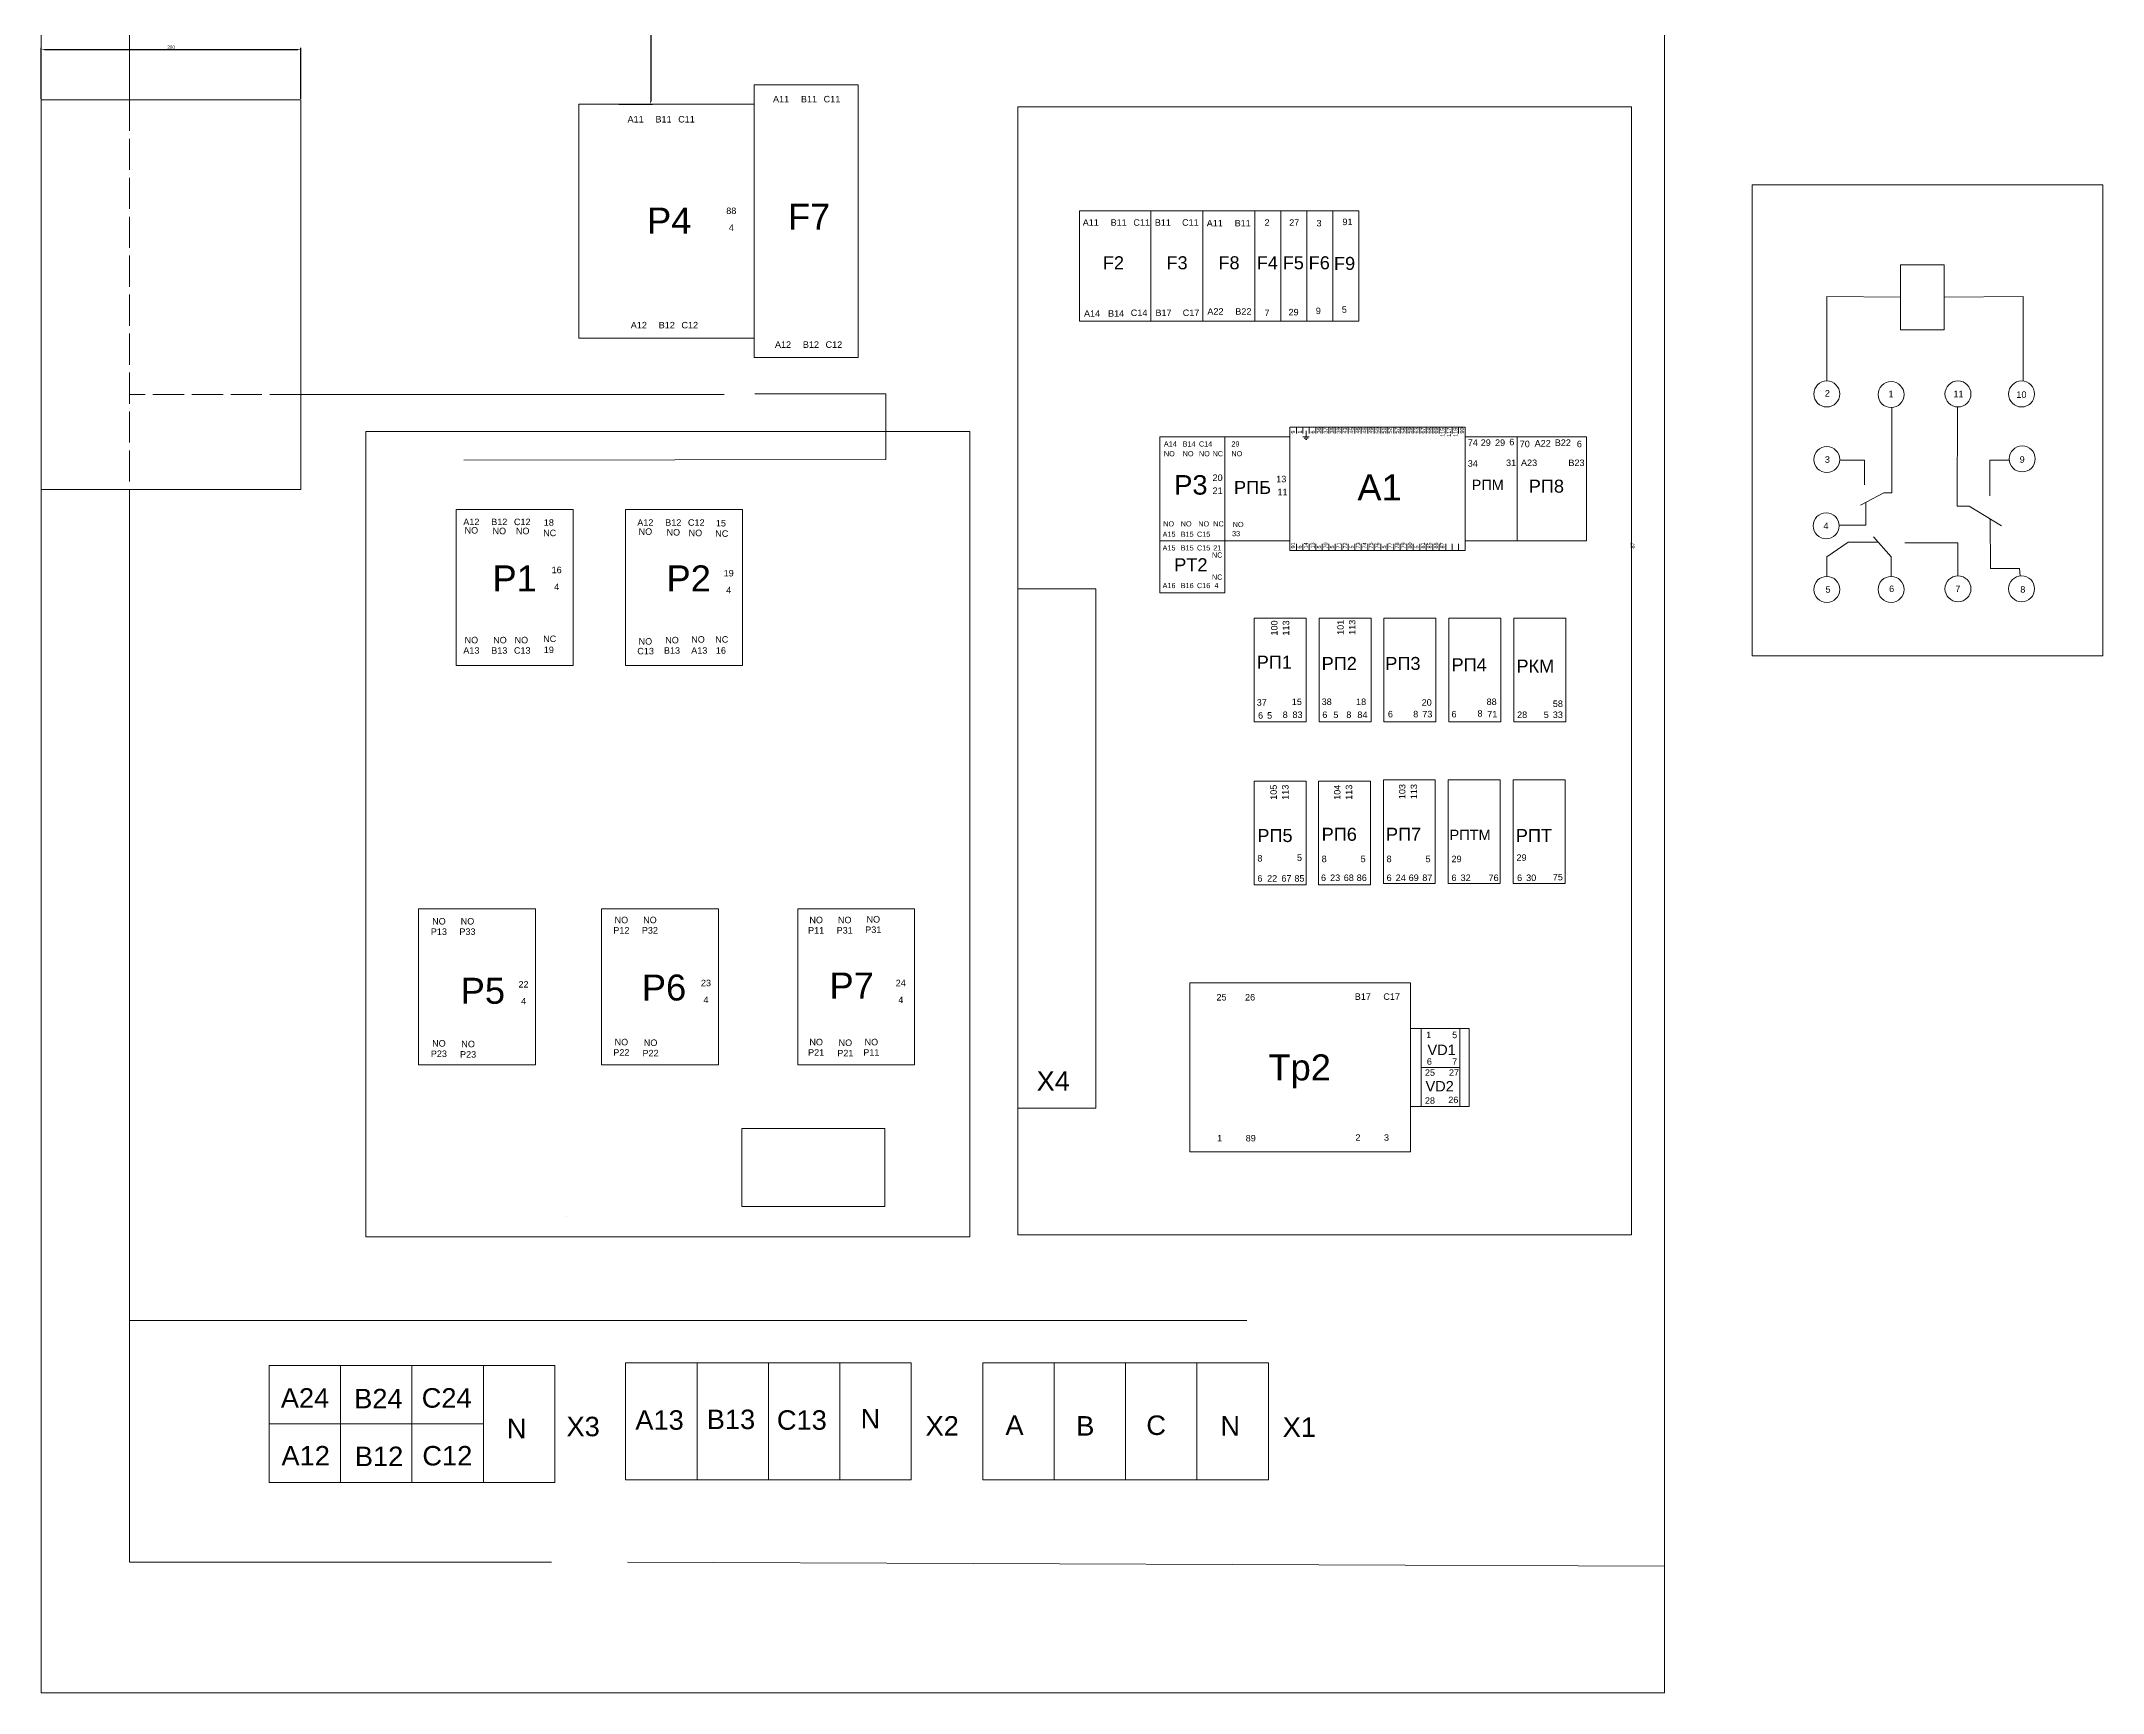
# Model space of a CAD drawing. Header units: millimetres. Extents: x 2474 to 8476, y -100 to 2402.
# Drawn here: x 5000 to 6588, y -100 to 1172 of the extents above; entities that cross this region are included whole.
import ezdxf
from ezdxf.enums import TextEntityAlignment as Align

# ---------------------------------------------------------------- set-up
doc = ezdxf.new("R2010")
doc.units = ezdxf.units.MM
doc.linetypes.add('ACAD_ISO02W100', pattern=[15, 12, -3])
doc.layers.get('0').update_dxf_attribs({"lineweight": 20})
doc.styles.get("Standard").update_dxf_attribs({"font": 'arial.ttf'})
doc.dimstyles.new('ISO-25', dxfattribs={"dimtxt": 2.5, "dimasz": 2.5, "dimexe": 1.25, "dimexo": 0.625, "dimtad": 1, "dimtxsty": 'Standard', "dimcen": 2.5, "dimadec": 0, "dimazin": 0, "dimtfac": 1, "dimtmove": 0, "dimatfit": 3, "dimfxl": 1, "dimarcsym": 0})

# ---------------------------------------------------------------- blocks, each defined once
blk = doc.blocks.new('*D57')
at = {"color": 0, "lineweight": -2, "transparency": 16777216}
for p, q in [((5000, 1127.6), (5000, 1166.9)), ((5002.5, 1165.6), (5197.5, 1165.6)), ((5200, 1127.6), (5200, 1166.9))]:
    blk.add_line(p, q, dxfattribs=at)
at = {"color": 0, "transparency": 16777216}
for points in [[(5002.5, 1166), (5002.5, 1165.2), (5000, 1165.6)], [(5197.5, 1166), (5197.5, 1165.2), (5200, 1165.6)]]:
    blk.add_solid(points, dxfattribs=at)
at = {"layer": 'Defpoints', "color": 0, "transparency": 16777216}
for p in [(5200, 1165.6), (5000, 1127), (5200, 1127)]:
    blk.add_point(p, dxfattribs=at)
at = {"color": 0, "transparency": 16777216, "insert": (5100, 1167.5), "char_height": 2.5, "attachment_point": 5}
blk.add_mtext('200', dxfattribs=at)
blk = doc.blocks.new('*D58')
at = {"color": 0, "lineweight": -2, "transparency": 16777216}
for p, q in [((5445.6, 1255.5), (5470.6, 1255.5)), ((5469.4, 1253), (5469.4, 1126)), ((5444.7, 1123.5), (5470.6, 1123.5))]:
    blk.add_line(p, q, dxfattribs=at)
at = {"color": 0, "transparency": 16777216}
for points in [[(5468.9, 1253), (5469.8, 1253), (5469.4, 1255.5)], [(5468.9, 1126), (5469.8, 1126), (5469.4, 1123.5)]]:
    blk.add_solid(points, dxfattribs=at)
at = {"layer": 'Defpoints', "color": 0, "transparency": 16777216}
for p in [(5445, 1255.5), (5444, 1123.5), (5469.4, 1123.5)]:
    blk.add_point(p, dxfattribs=at)
at = {"color": 0, "transparency": 16777216, "insert": (5467.5, 1189.5), "char_height": 2.5, "attachment_point": 5, "rotation": 90}
blk.add_mtext('132', dxfattribs=at)

msp = doc.modelspace()

# ---------------------------------------------------------------- linework, layer by layer
for p, q in [((5068, 1409.5), (5068, 1127)), ((6375, 910.5), (6375, 975.5)), ((6375, 975.5), (6431.75, 975)), ((6526.104, 975.5), (6465.25, 975)), ((6526.104, 910.439), (6526.104, 975.5)), ((5200, 900), (5526, 900)), ((5549.5, 900.5), (5650.5, 900.5)), ((5650.5, 900.5), (5650.5, 850)), ((6425.026, 890.014), (6425.026, 824.5)), ((6475.524, 890.511), (6475.5, 814)), ((5966.5, 875), (5966.5, 870)), ((5971.5, 875), (5971.5, 870)), ((5976.5, 875), (5976.5, 870)), ((5981.5, 875), (5981.5, 870)), ((5986.5, 875), (5986.5, 870)), ((5991.5, 875), (5991.5, 870)), ((5996.5, 875), (5996.5, 870)), ((6001.5, 875), (6001.5, 870)), ((6006.5, 875), (6006.5, 870)), ((6011.5, 875), (6011.5, 870)), ((6016.5, 875), (6016.5, 870)), ((6021.5, 875), (6021.5, 870)), ((6026.5, 875), (6026.5, 870)), ((6031.5, 875), (6031.5, 870)), ((6036.5, 875), (6036.5, 870)), ((6041.5, 875), (6041.5, 870)), ((6046.5, 875), (6046.5, 870)), ((6051.5, 875), (6051.5, 870)), ((6056.5, 875), (6056.5, 870)), ((6061.5, 875), (6061.5, 870)), ((6066.5, 875), (6066.5, 870)), ((6071.5, 875), (6071.5, 870)), ((6076.5, 875), (6076.5, 870)), ((6081.5, 875), (6081.5, 870)), ((6086.5, 875), (6086.5, 870)), ((6091.5, 875), (6091.5, 870)), ((6096.5, 875), (6096.5, 870)), ((5971.5, 867.5), (5976.5, 867.5)), ((5972.5, 866.5), (5975.5, 866.5)), ((5973.5, 865.5), (5974.5, 865.5)), ((5974, 872), (5974, 867.5)), ((5650.5, 850), (5325.5, 849.5)), ((6384.986, 849.474), (6404, 849.474)), ((6404, 849.474), (6404, 830.5)), ((6500.5, 822), (6500.5, 849.5)), ((6500.5, 849.5), (6515.555, 849.453)), ((5068, 827), (5068, 1)), ((6419, 824.5), (6401, 815)), ((6405, 799.5), (6404.954, 817.087)), ((6425.026, 824.5), (6419, 824.5)), ((6475.5, 814), (6484.5, 814)), ((6484.5, 814), (6509.5, 799)), ((6384.488, 799.499), (6405, 799.5)), ((6500.824, 804.206), (6501, 766)), ((5966.5, 785), (5966.5, 780)), ((5971.5, 785), (5971.5, 780)), ((5976.5, 785), (5976.5, 780)), ((5981.5, 785), (5981.5, 780)), ((5986.5, 785), (5986.5, 780)), ((5991.5, 785), (5991.5, 780)), ((5996.5, 785), (5996.5, 780)), ((6001.5, 785), (6001.5, 780)), ((6006.5, 785), (6006.5, 780)), ((6011.5, 785), (6011.5, 780)), ((6016.5, 785), (6016.5, 780)), ((6021.5, 785), (6021.5, 780)), ((6026.5, 785), (6026.5, 780)), ((6031.5, 785), (6031.5, 780)), ((6036.5, 785), (6036.5, 780)), ((6041.5, 785), (6041.5, 780)), ((6046.5, 785), (6046.5, 780)), ((6051.5, 785), (6051.5, 780)), ((6056.5, 785), (6056.5, 780)), ((6061.5, 785), (6061.5, 780)), ((6066.5, 785), (6066.5, 780)), ((6071.5, 785), (6071.5, 780)), ((6076.5, 785), (6076.5, 780)), ((6081.5, 785), (6081.5, 780)), ((6086.5, 785), (6086.5, 780)), ((6091.5, 785), (6091.5, 780)), ((6391.5, 786.5), (6375, 775)), ((6414.523, 786.455), (6391.5, 786.5)), ((6424.5, 775), (6411, 790.5)), ((6411, 790.5), (6411, 790.5)), ((6476, 786), (6435, 786)), ((6476, 760.5), (6476, 786)), ((6375, 775), (6375, 760)), ((6424.5, 760), (6424.5, 775)), ((6501, 766), (6523.5, 766)), ((6523.5, 766), (6524.005, 760.45)), ((5539.5, 335), (5649.5, 335)), ((5649.5, 335), (5649.5, 275)), ((5404.231, 266.923), (5404.231, 266.923)), ((5068, 187), (5928.5, 187)), ((5230.5, 152.5), (5230.5, 62.5)), ((5285.5, 152.5), (5285.5, 62.5)), ((5340.5, 152.5), (5340.5, 62.5)), ((5505, 154.5), (5505, 64.5)), ((5560, 154.5), (5560, 64.5)), ((5615, 154.5), (5615, 64.5)), ((5780, 154.5), (5780, 64.5)), ((5835, 154.5), (5835, 64.5)), ((5890, 154.5), (5890, 64.5)), ((5175.5, 107.5), (5340.5, 107.5)), ((6250, 49.5), (6250, 109.5)), ((5000, -99.5), (5000, 50.5)), ((5068, 1), (5393, 1)), ((5451.5, 1), (6250, -2))]:
    msp.add_line(p, q)
at = {"linetype": 'ACAD_ISO02W100', "ltscale": 2}
for p, q in [((5068, 1127), (5068, 827)), ((5200, 900), (5068, 900))]:
    msp.add_line(p, q, dxfattribs=at)
for points in [[(5000, 1500.5), (6250, 1500.5), (6250, -99.5), (5000, -99.5)], [(5549, 1138.5), (5629, 1138.5), (5629, 928.5), (5549, 928.5)], [(5000, 1127), (5200, 1127), (5200, 827), (5000, 827)], [(5549, 943.5), (5549, 1123.5), (5414, 1123.5), (5414, 943.5)], [(5752, 1121.5), (6224.5, 1121.5), (6224.5, 253), (5752, 253)], [(6317.5, 1061.5), (6587.5, 1061.5), (6587.5, 699), (6317.5, 699)], [(5799.5, 1041.5), (5854.5, 1041.5), (5854.5, 956.5), (5799.5, 956.5)], [(5854.5, 956.5), (5854.5, 1041.5), (5894.5, 1041.5), (5894.5, 956.5)], [(5894.5, 956.5), (5894.5, 1041.5), (5934.5, 1041.5), (5934.5, 956.5)], [(5934.5, 1041.5), (5954.5, 1041.5), (5954.5, 956.5), (5934.5, 956.5)], [(5954.5, 1041.5), (5974.5, 1041.5), (5974.5, 956.5), (5954.5, 956.5)], [(5974.5, 1041.5), (5994.5, 1041.5), (5994.5, 956.5), (5974.5, 956.5)], [(5994.5, 1041.5), (6014.5, 1041.5), (6014.5, 956.5), (5994.5, 956.5)], [(6431.75, 1000), (6465.25, 1000), (6465.25, 950), (6431.75, 950)], [(5961.5, 780), (5961.5, 875), (6096.5, 875), (6096.5, 780)], [(5250, 871.5), (5715, 871.5), (5715, 251.5), (5250, 251.5)], [(5861.5, 787.5), (5911.5, 787.5), (5911.5, 867.5), (5861.5, 867.5)], [(5911.5, 787.5), (5961.5, 787.5), (5961.5, 867.5), (5911.5, 867.5)], [(6136.5, 787.5), (6136.5, 867.5), (6096.5, 867.5), (6096.5, 787.5)], [(6190, 787.5), (6190, 867.5), (6136.5, 867.5), (6136.5, 787.5)], [(5319.5, 691.5), (5319.5, 811.5), (5409.5, 811.5), (5409.5, 691.5)], [(5450, 691.5), (5450, 811.5), (5540, 811.5), (5540, 691.5)], [(5861.5, 747.5), (5861.5, 787.5), (5911.5, 787.5), (5911.5, 747.5)], [(5752, 350.5), (5752, 750.5), (5812, 750.5), (5812, 350.5)], [(5974, 648), (5974, 728), (5934, 728), (5934, 648)], [(6024, 648), (6024, 728), (5984, 728), (5984, 648)], [(6074, 648), (6074, 728), (6034, 728), (6034, 648)], [(6124, 648), (6124, 728), (6084, 728), (6084, 648)], [(6174, 648), (6174, 728), (6134, 728), (6134, 648)], [(6073.5, 523.5), (6073.5, 603.5), (6033.5, 603.5), (6033.5, 523.5)], [(6123.5, 523.5), (6123.5, 603.5), (6083.5, 603.5), (6083.5, 523.5)], [(6173.5, 523.5), (6173.5, 603.5), (6133.5, 603.5), (6133.5, 523.5)], [(5974, 522.5), (5974, 602.5), (5934, 602.5), (5934, 522.5)], [(6023.5, 522.5), (6023.5, 602.5), (5983.5, 602.5), (5983.5, 522.5)], [(5290.5, 384), (5290.5, 504), (5380.5, 504), (5380.5, 384)], [(5431.5, 384), (5431.5, 504), (5521.5, 504), (5521.5, 384)], [(5582.5, 384), (5582.5, 504), (5672.5, 504), (5672.5, 384)], [(6054.5, 317), (6054.5, 447), (5884.5, 447), (5884.5, 317)], [(6054.5, 352), (6099.5, 352), (6099.5, 412), (6054.5, 412)], [(6062.5, 382), (6092.5, 382), (6092.5, 412), (6062.5, 412)], [(6062.5, 352), (6092.5, 352), (6092.5, 382), (6062.5, 382)], [(5175.5, 152.5), (5395.5, 152.5), (5395.5, 62.5), (5175.5, 62.5)], [(5450, 154.5), (5670, 154.5), (5670, 64.5), (5450, 64.5)], [(5725, 154.5), (5945, 154.5), (5945, 64.5), (5725, 64.5)]]:
    msp.add_lwpolyline(points, close=True)
msp.add_lwpolyline([(5649.5, 275), (5539.5, 275), (5539.5, 335), (5649.5, 335)])
for centre in [(6375, 900.5), (6424.5, 900), (6476, 900.5), (6525, 900.5), (6375, 850), (6525.5, 850.5), (6374.5, 799), (6375, 750), (6424.5, 750), (6476, 750.5), (6525, 750.5)]:
    msp.add_circle(centre, 10)

# ---------------------------------------------------------------- texts
for s, height, p in [('A11', 5, (5563.5, 1125)), ('B11', 5, (5585, 1125)), ('C11', 5, (5602.5, 1125)), ('A11', 5, (5451.5, 1109.5)), ('B11', 5, (5473, 1109.5)), ('C11', 5, (5490.5, 1109.5)), ('Р4', 20, (5466.5, 1024)), ('88', 5, (5527.5, 1039)), ('F7', 20, (5575, 1027)), ('A11', 5, (5802, 1030)), ('B11', 5, (5823.5, 1030)), ('C11', 5, (5841, 1030)), ('B11', 5, (5857.5, 1030)), ('C11', 5, (5878.5, 1030)), ('A11', 5, (5897.5, 1029.5)), ('B11', 5, (5919, 1029.5)), ('2', 5, (5942, 1030)), ('27', 5, (5961, 1030)), ('3', 5, (5982, 1029.5)), ('91', 5, (6002, 1030.5)), ('4', 5, (5529.5, 1026)), ('F2', 10, (5817.5, 996.5)), ('F3', 10, (5866.5, 996.5)), ('F8', 10, (5906.5, 996.5)), ('F4', 10, (5936, 996.5)), ('F5', 10, (5956, 996.5)), ('F6', 10, (5976, 996.5)), ('F9', 10, (5995.5, 996)), ('A12', 5, (5454, 951)), ('B12', 5, (5475.5, 951)), ('C12', 5, (5493, 951)), ('A14', 5, (5803, 960)), ('B14', 5, (5821.5, 960)), ('C14', 5, (5839, 960.5)), ('B17', 5, (5858, 960.5)), ('C17', 5, (5879, 960.5)), ('A22', 5, (5898, 961.5)), ('B22', 5, (5919.5, 961.5)), ('7', 5, (5942, 960.5)), ('29', 5, (5960.5, 961)), ('9', 5, (5981.5, 962)), ('5', 5, (6001.5, 963)), ('A12', 5, (5565, 936)), ('B12', 5, (5586.5, 936)), ('C12', 5, (5604, 936)), ('2', 5, (6373.5, 898.5)), ('1', 5, (6422.5, 898)), ('11', 5, (6472.5, 898)), ('10', 5, (6521, 897.5)), ('A14', 4, (5864.5, 860)), ('B14', 4, (5879, 860)), ('C14', 4, (5891.5, 860)), ('29', 4, (5916.5, 860)), ('74', 5, (6098.5, 860.5)), ('29', 5, (6108.5, 860.5)), ('29', 5, (6119.5, 860.5)), ('6', 5, (6130.5, 861)), ('70', 5, (6138.5, 859.5)), ('A22', 5, (6150, 860)), ('B22', 5, (6165.5, 860.5)), ('6', 5, (6182.5, 859.5)), ('NO', 4, (5864.5, 852.5)), ('NO', 4, (5879, 852.5)), ('NO', 4, (5891.5, 852.5)), ('NC', 4, (5902, 852.5)), ('NO', 4, (5916.5, 852.5)), ('34', 5, (6098.5, 844.5)), ('31', 5, (6128, 845)), ('A23', 5, (6139.5, 845)), ('B23', 5, (6176, 845)), ('3', 5, (6373.5, 847.5)), ('9', 5, (6523.5, 847.5)), ('Р3', 15, (5872.5, 823)), ('20', 5, (5902, 833.5)), ('21', 5, (5902, 823.5)), ('РПБ', 10, (5918.5, 823.5)), ('13', 5, (5951, 832.5)), ('11', 5, (5952, 822.5)), ('А1', 20, (6013.5, 818.5)), ('РПМ', 8, (6101.5, 826.5)), ('РП8', 10, (6145.5, 824.5)), ('A12', 5, (5325, 799.5)), ('NO', 5, (5326, 793)), ('B12', 5, (5346.5, 799.5)), ('NO', 5, (5347.5, 792.5)), ('C12', 5, (5364, 799.5)), ('NO', 5, (5365.5, 792.5)), ('NC', 5, (5386.5, 791)), ('18', 5, (5387, 799)), ('A12', 5, (5459, 799)), ('NO', 5, (5460, 792)), ('B12', 5, (5480.5, 799)), ('NO', 5, (5481.5, 791.5)), ('C12', 5, (5498, 799)), ('NO', 5, (5498.5, 791)), ('NC', 5, (5519, 790.5)), ('15', 5, (5519.5, 798.5)), ('A15', 4, (5863.5, 790.5)), ('NO', 4, (5864, 798.5)), ('NO', 4, (5877.5, 798.5)), ('B15', 4, (5877.5, 790.5)), ('C15', 4, (5890, 790.5)), ('NO', 4, (5891, 798.5)), ('NC', 4, (5902.5, 798.5)), ('33', 4, (5917, 791)), ('NO', 4, (5917.5, 798)), ('4', 5, (6372.5, 796.5)), ('A15', 4, (5863.5, 780)), ('B15', 4, (5877.5, 780)), ('C15', 4, (5890, 780)), ('NC', 4, (5901.5, 774.5)), ('21', 4, (5902.5, 780)), ('Р1', 20, (5347.5, 748.5)), ('16', 5, (5393, 762.5)), ('Р2', 20, (5481.5, 748.5)), ('19', 5, (5525.5, 760)), ('PT2', 10, (5872.5, 764)), ('4', 5, (5395, 749.5)), ('4', 5, (5527.5, 747)), ('A16', 4, (5863.5, 751)), ('B16', 4, (5877.5, 751)), ('C16', 4, (5890, 751)), ('NC', 4, (5901.5, 757.5)), ('4', 4, (5903.5, 751)), ('5', 5, (6374, 747.5)), ('6', 5, (6423, 748)), ('7', 5, (6474, 748)), ('8', 5, (6524, 747.5)), ('NC', 5, (5386.5, 709.5)), ('A13', 5, (5325, 700.5)), ('NO', 5, (5326, 708.5)), ('B13', 5, (5346.5, 700.5)), ('NO', 5, (5348, 708.5)), ('C13', 5, (5364, 700.5)), ('NO', 5, (5364.5, 708.5)), ('19', 5, (5387, 701)), ('C13', 5, (5459, 700)), ('NO', 5, (5460, 707.5)), ('B13', 5, (5479.5, 700.5)), ('NO', 5, (5480.5, 708.5)), ('A13', 5, (5500.5, 700.5)), ('NO', 5, (5500.5, 709)), ('NC', 5, (5519, 709)), ('16', 5, (5519.5, 700.5)), ('РП1', 10, (5936, 689)), ('РП2', 10, (5986, 688)), ('РП3', 10, (6035, 688)), ('РП4', 10, (6086, 687)), ('РКМ', 10, (6136, 686)), ('37', 5, (5936, 660.5)), ('6', 5, (5937, 650.5)), ('5', 5, (5944, 650.5)), ('8', 5, (5956, 651)), ('15', 5, (5963, 661)), ('83', 5, (5963.5, 651)), ('38', 5, (5986, 661)), ('6', 5, (5986.5, 651)), ('5', 5, (5995, 651)), ('8', 5, (6005, 651)), ('18', 5, (6012.5, 661)), ('84', 5, (6013.5, 651)), ('6', 5, (6037, 651.5)), ('8', 5, (6056.5, 651.5)), ('20', 5, (6063, 660.5)), ('73', 5, (6063.5, 651.5)), ('6', 5, (6086, 651.5)), ('8', 5, (6106, 652)), ('88', 5, (6113, 661)), ('71', 5, (6113.5, 651.5)), ('28', 5, (6136.5, 651)), ('5', 5, (6157, 651)), ('33', 5, (6164, 651)), ('58', 5, (6164, 659.5)), ('РП5', 10, (5936.5, 555.5)), ('РП6', 10, (5986, 556.5)), ('РП7', 10, (6035.5, 556.5)), ('РПТМ', 8, (6084.5, 557)), ('РПТ', 10, (6135.5, 555.5)), ('29', 5, (6086, 540)), ('6', 5, (5936.5, 525)), ('22', 5, (5944, 525)), ('67', 5, (5955, 525)), ('85', 5, (5965, 525)), ('6', 5, (5985.5, 525.5)), ('23', 5, (5992.5, 525.5)), ('68', 5, (6003, 525.5)), ('86', 5, (6013, 525.5)), ('6', 5, (6036, 525.5)), ('24', 5, (6043, 525.5)), ('69', 5, (6053, 525.5)), ('87', 5, (6063.5, 525.5)), ('6', 5, (6086, 525.5)), ('32', 5, (6093, 525.5)), ('76', 5, (6114.5, 525.5)), ('6', 5, (6136.5, 525.5)), ('30', 5, (6143.5, 525.5)), ('75', 5, (6164, 526)), ('NO', 5, (5301, 492)), ('NO', 5, (5323, 492)), ('NO', 5, (5441.5, 493)), ('NO', 5, (5463.5, 493)), ('NO', 5, (5591.5, 493)), ('NO', 5, (5613.5, 493)), ('NO', 5, (5635.5, 493.5)), ('P13', 5, (5300, 484)), ('P33', 5, (5322, 484)), ('P12', 5, (5440.5, 485)), ('P32', 5, (5462.5, 485)), ('P11', 5, (5590.5, 485)), ('P31', 5, (5612.5, 485)), ('P31', 5, (5634.5, 485.5)), ('Р5', 20, (5323, 431)), ('22', 5, (5367.5, 443.5)), ('Р6', 20, (5462.5, 433.5)), ('23', 5, (5508, 444.5)), ('Р7', 20, (5607, 435)), ('24', 5, (5658, 444.5)), ('4', 5, (5369.5, 430.5)), ('4', 5, (5510, 431.5)), ('4', 5, (5660, 431.5)), ('25', 5, (5905, 433.5)), ('26', 5, (5927, 433.5)), ('B17', 5, (6011.5, 434)), ('C17', 5, (6033.5, 434)), ('NO', 5, (5301, 398)), ('NO', 5, (5323.5, 397.5)), ('NO', 5, (5441.5, 399)), ('NO', 5, (5464, 398.5)), ('NO', 5, (5591.5, 399)), ('NO', 5, (5614, 398.5)), ('NO', 5, (5634, 399)), ('1', 5, (6066.5, 404.5)), ('VD1', 8, (6067.5, 391.5)), ('5', 5, (6086.5, 404.5)), ('P23', 5, (5300, 390)), ('P23', 5, (5322.5, 389.5)), ('P22', 5, (5440.5, 391)), ('P22', 5, (5463, 390.5)), ('P21', 5, (5590.5, 391)), ('P21', 5, (5613, 390.5)), ('P11', 5, (5633, 391)), ('Tp2', 20, (5945, 372)), ('6', 5, (6067, 384)), ('7', 5, (6086.5, 384)), ('X4', 15, (5766.5, 364)), ('25', 5, (6065.5, 375.5)), ('VD2', 8, (6066, 363.5)), ('27', 5, (6084, 375.5)), ('28', 5, (6065.5, 354)), ('26', 5, (6083.5, 354.5)), ('1', 5, (5905.5, 325)), ('89', 5, (5927.5, 325)), ('2', 5, (6012, 325.5)), ('3', 5, (6034, 325.5)), ('A24', 15, (5184.5, 120)), ('B24', 15, (5241, 119.5)), ('C24', 15, (5293, 120)), ('N', 15, (5358.5, 96.5)), ('X3', 15, (5404.5, 98)), ('A13', 15, (5457.5, 103)), ('B13', 15, (5512.5, 103.5)), ('C13', 15, (5566.5, 103)), ('N', 15, (5631, 104)), ('X2', 15, (5681, 98.5)), ('A', 15, (5742.5, 99)), ('B', 15, (5797, 98.5)), ('C', 15, (5851, 99)), ('N', 15, (5908, 98.5)), ('X1', 15, (5956, 97.5)), ('A12', 15, (5185, 75.5)), ('B12', 15, (5241.5, 75)), ('C12', 15, (5293.5, 75.5))]:
    msp.add_text(s, height=height).set_placement(p)
for s, height, p in [('36', 3, (5985.5, 870)), ('37', 3, (5990.5, 870)), ('38', 3, (5995.5, 870)), ('39', 3, (6000.5, 870)), ('43', 3, (6005.5, 870)), ('45', 3, (6010.5, 870)), ('46', 3, (6015.5, 870)), ('48', 3, (6020.5, 870)), ('49', 3, (6025.5, 870)), ('50', 3, (6030.5, 870)), ('51', 3, (6035.5, 870)), ('52', 3, (6040, 870)), ('57', 3, (6045.5, 870)), ('58', 3, (6050.5, 870)), ('59', 3, (6055.5, 870)), ('63', 3, (6060.5, 870)), ('67', 3, (6065.5, 870)), ('68', 3, (6070.5, 870)), ('69', 3, (6075.5, 870)), ('115', 3, (6080.5, 867.5)), ('117', 3, (6085.5, 867.5)), ('116', 3, (6090.5, 867.5)), ('90', 3, (6095.5, 870)), ('9', 3, (5965.5, 870)), ('1', 3, (5970.5, 870)), ('6', 3, (5980.5, 870)), ('91', 3, (5965.5, 781.5)), ('6', 3, (5970.5, 781.5)), ('14', 3, (5975.5, 781.5)), ('13', 3, (5980.5, 781.5)), ('5', 3, (5985.5, 781.5)), ('70', 3, (5990.5, 781.5)), ('5', 3, (5995.5, 781.5)), ('71', 3, (6000.5, 781.5)), ('72', 3, (6005.5, 781.5)), ('5', 3, (6010.5, 781.5)), ('73', 3, (6015.5, 781.5)), ('74', 3, (6020.5, 781.5)), ('75', 3, (6025.5, 781.5)), ('76', 3, (6030.5, 781.5)), ('5', 3, (6035.5, 781.5)), ('77', 3, (6040.5, 781.5)), ('78', 3, (6045.5, 781.5)), ('79', 3, (6050.5, 781.5)), ('80', 3, (6055.5, 781.5)), ('5', 3, (6060.5, 781.5)), ('81', 3, (6065.5, 781.5)), ('85', 3, (6070.5, 781.5)), ('86', 3, (6075.5, 781.5)), ('87', 3, (6080.5, 781.5)), ('87', 3, (6227, 781.5)), ('100', 5, (5952, 714.5)), ('113', 5, (5961, 714.5)), ('101', 5, (6003, 715)), ('113', 5, (6012, 715)), ('105', 5, (5951.5, 588)), ('113', 5, (5960.5, 588)), ('104', 5, (6000.5, 588)), ('113', 5, (6009.5, 588)), ('103', 5, (6050.5, 588.5)), ('113', 5, (6059.5, 588.5))]:
    msp.add_text(s, height=height, rotation=90).set_placement(p)
for s, p in [('8', (5938.442, 540.5)), ('5', (5968.942, 541)), ('8', (5987.942, 540)), ('5', (6017.942, 540)), ('8', (6037.942, 540)), ('5', (6067.942, 540)), ('29', (6139.885, 541))]:
    msp.add_text(s, height=5).set_placement(p, align=Align.CENTER)

# ---------------------------------------------------------------- dimensions: what is measured, and where the dimension line sits
dim = msp.add_linear_dim(base=(5469.355, 1123.5), p1=(5445, 1255.5), p2=(5444.028, 1123.5), angle=90, dimstyle='ISO-25')
dim.commit()
dim.dimension.update_dxf_attribs({"geometry": '*D58', "text_midpoint": (5467.453, 1189.5)})
dim = msp.add_linear_dim(base=(5200, 1165.605), p1=(5000, 1127), p2=(5200, 1127), dimstyle='ISO-25')
dim.commit()
dim.dimension.update_dxf_attribs({"geometry": '*D57', "text_midpoint": (5100, 1167.507)})

doc.saveas('drawing.dxf')
